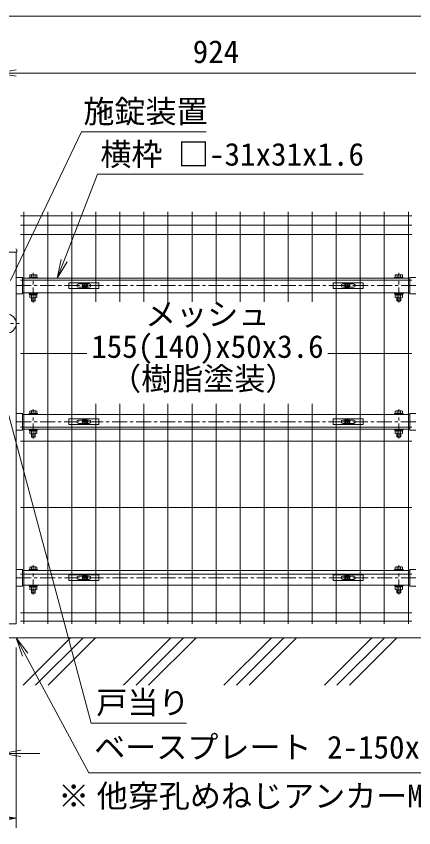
# Model space of a CAD drawing. Units: millimetres, scale not verified. Extents: x -4200 to 4200, y -2970 to 2970.
# Drawn here: x -3238 to -2399, y -157 to 1558 of the extents above; entities that cross this region are included whole.
import ezdxf
from ezdxf.enums import TextEntityAlignment as Align

# ---------------------------------------------------------------- set-up
doc = ezdxf.new("R2010")
doc.units = ezdxf.units.MM
doc.header["$LTSCALE"] = 20
doc.linetypes.add('USER1', pattern=[50.8, 31.75, -6.35, 6.35, -6.35])
for name, color, linetype, lineweight in [('0-0_D-STR-TXT', 7, 'Continuous', 9), ('0-1_D-STR3', 3, 'Continuous', 13), ('0-2_D-BMK', 2, 'USER1', 13), ('0-3_D-STR1', 1, 'Continuous', 18), ('0-4_D-STR-DIM', 7, 'Continuous', 9), ('0-5_0', 7, 'Continuous', 9), ('0-6_Defpoints', 6, 'Continuous', 18), ('0-7_D-STR2', 7, 'Continuous', 9), ('0-A_D-DCR-HCH', 7, 'Continuous', 9), ('0-B_D-BGD', 7, 'Continuous', 9)]:
    doc.layers.add(name, color=color, linetype=linetype, lineweight=lineweight)
doc.styles.add('ＭＳ ゴシック', font='')
doc.styles.get('ＭＳ ゴシック').set_extended_font_data('MS Gothic')

# ---------------------------------------------------------------- blocks, each defined once
blk = doc.blocks.new('_Open')
at = {"layer": '0-5_0'}
blk.add_line((-20, 3.33), (0, 0), dxfattribs=at)
blk.add_lwpolyline([(-20, -3.33), (0, 0), (-20, 0)], dxfattribs=at)
blk = doc.blocks.new('U59')
at = {"layer": '0-1_D-STR3'}
for p, q in [((1540, 15227), (1540, 15195)), ((1540, 15227), (1900, 15227)), ((1540, 15195), (1900, 15195)), ((1570, 15227), (1570, 15336)), ((1870, 15227), (1570, 15227)), ((1832.5, 15347.1), (1607.5, 15347.1)), ((1645, 15227), (1645, 15336)), ((1795, 15227), (1795, 15336)), ((1870, 15227), (1870, 15336)), ((1900, 15227), (1900, 15195)), ((16980, 15227), (16980, 15195)), ((17340, 15227), (16980, 15227)), ((17340, 15195), (16980, 15195)), ((17009.9, 15227), (17009.9, 15336)), ((17009.9, 15227), (17310, 15227)), ((17047.4, 15347.1), (17272.5, 15347.1)), ((17085, 15227), (17085, 15336)), ((17235, 15227), (17235, 15336)), ((17310, 15227), (17310, 15336)), ((17340, 15227), (17340, 15195)), ((1540, 14575), (1540, 14543)), ((1540, 14575), (1900, 14575)), ((1540, 14543), (1900, 14543)), ((1570, 14503), (1570, 14384)), ((1645, 14503), (1645, 14384)), ((1727.5, 14503), (1704.4, 14543)), ((1741.4, 14503), (1718.3, 14543)), ((1795, 14503), (1795, 14384)), ((1870, 14503), (1870, 14384)), ((1900, 14575), (1900, 14543)), ((16980, 14575), (16980, 14543)), ((17340, 14575), (16980, 14575)), ((17340, 14543), (16980, 14543)), ((17009.9, 14503), (17009.9, 14384)), ((17085, 14503), (17085, 14384)), ((17138.6, 14503), (17161.7, 14543)), ((17152.5, 14503), (17175.6, 14543)), ((17235, 14503), (17235, 14384)), ((17310, 14503), (17310, 14384)), ((17340, 14575), (17340, 14543)), ((1607.5, 14373), (1832.5, 14373)), ((1640, 14247), (1640, 14373)), ((1640, 14247), (1660, 14227)), ((1640, 14247), (1800, 14247)), ((1660, 14227), (1660, 14373)), ((1780, 14227), (1660, 14227)), ((1780, 14227), (1780, 14373)), ((1780, 14227), (1800, 14247)), ((1800, 14247), (1800, 14373)), ((17272.5, 14373), (17047.4, 14373)), ((17080, 14247), (17080, 14373)), ((17100, 14227), (17080, 14247)), ((17240, 14247), (17080, 14247)), ((17100, 14227), (17100, 14373)), ((17100, 14227), (17220, 14227)), ((17220, 14227), (17220, 14373)), ((17240, 14247), (17220, 14227)), ((17240, 14247), (17240, 14373)), ((1540, 9477), (1540, 9445)), ((1540, 9477), (1900, 9477)), ((1540, 9445), (1900, 9445)), ((1570, 9477), (1570, 9586)), ((1870.1, 9477), (1570, 9477)), ((1832.5, 9597.1), (1607.5, 9597.1)), ((1645, 9477), (1645, 9586)), ((1795, 9477), (1795, 9586)), ((1870.1, 9477), (1870.1, 9586)), ((1900, 9477), (1900, 9445)), ((16980, 9477), (16980, 9445)), ((17340, 9477), (16980, 9477)), ((17340, 9445), (16980, 9445)), ((17010, 9477), (17010, 9586)), ((17010, 9477), (17310, 9477)), ((17047.5, 9597.1), (17272.5, 9597.1)), ((17085, 9477), (17085, 9586)), ((17235, 9477), (17235, 9586)), ((17310, 9477), (17310, 9586)), ((17340, 9477), (17340, 9445)), ((1540, 8825), (1540, 8793)), ((1540, 8825), (1900, 8825)), ((1540, 8793), (1900, 8793)), ((1570, 8753), (1570, 8634)), ((1607.5, 8623), (1832.5, 8623)), ((1640, 8497), (1640, 8623)), ((1645, 8753), (1645, 8634)), ((1660, 8477), (1660, 8623)), ((1727.5, 8753), (1704.4, 8793)), ((1741.4, 8753), (1718.3, 8793)), ((1780, 8477), (1780, 8623)), ((1795, 8753), (1795, 8634)), ((1800, 8497), (1800, 8623)), ((1870.1, 8753), (1870.1, 8634)), ((1900, 8825), (1900, 8793)), ((16980, 8825), (16980, 8793)), ((17340, 8825), (16980, 8825)), ((17340, 8793), (16980, 8793)), ((17010, 8753), (17010, 8634)), ((17272.5, 8623), (17047.5, 8623)), ((17080, 8497), (17080, 8623)), ((17085, 8753), (17085, 8634)), ((17100, 8477), (17100, 8623)), ((17138.6, 8753), (17161.7, 8793)), ((17152.5, 8753), (17175.6, 8793)), ((17220, 8477), (17220, 8623)), ((17235, 8753), (17235, 8634)), ((17240, 8497), (17240, 8623)), ((17310, 8753), (17310, 8634)), ((17340, 8825), (17340, 8793)), ((1640, 8497), (1660, 8477)), ((1640, 8497), (1800, 8497)), ((1780, 8477), (1660, 8477)), ((1780, 8477), (1800, 8497)), ((17100, 8477), (17080, 8497)), ((17240, 8497), (17080, 8497)), ((17100, 8477), (17220, 8477)), ((17240, 8497), (17220, 8477)), ((1540, 2886), (1540, 2854)), ((1540, 2886), (1900, 2886)), ((1540, 2854), (1900, 2854)), ((1570, 2886), (1570, 2995)), ((1870.1, 2886), (1570, 2886)), ((1832.6, 3006.1), (1607.5, 3006.1)), ((1645, 2886), (1645, 2995)), ((1795.1, 2886), (1795.1, 2995)), ((1870.1, 2886), (1870.1, 2995)), ((1900, 2886), (1900, 2854)), ((16980, 2886), (16980, 2854)), ((17340, 2886), (16980, 2886)), ((17340, 2854), (16980, 2854)), ((17010, 2886), (17010, 2995)), ((17010, 2886), (17310, 2886)), ((17047.5, 3006.1), (17272.5, 3006.1)), ((17085, 2886), (17085, 2995)), ((17235, 2886), (17235, 2995)), ((17310, 2886), (17310, 2995)), ((17340, 2886), (17340, 2854)), ((1540, 2234), (1540, 2202)), ((1540, 2234), (1900, 2234)), ((1540, 2202), (1900, 2202)), ((1570, 2162), (1570, 2043)), ((1645, 2162), (1645, 2043)), ((1727.5, 2162), (1704.5, 2202)), ((1741.4, 2162), (1718.3, 2202)), ((1795.1, 2162), (1795.1, 2043)), ((1870.1, 2162), (1870.1, 2043)), ((1900, 2234), (1900, 2202)), ((16980, 2234), (16980, 2202)), ((17340, 2234), (16980, 2234)), ((17340, 2202), (16980, 2202)), ((17010, 2162), (17010, 2043)), ((17085, 2162), (17085, 2043)), ((17138.6, 2162), (17161.7, 2202)), ((17152.5, 2162), (17175.6, 2202)), ((17235, 2162), (17235, 2043)), ((17310, 2162), (17310, 2043)), ((17340, 2234), (17340, 2202)), ((1607.5, 2032), (1832.6, 2032)), ((1640, 1906), (1640, 2032)), ((1640, 1906), (1660, 1886)), ((1640, 1906), (1800, 1906)), ((1660, 1886), (1660, 2032)), ((1780, 1886), (1660, 1886)), ((1780, 1886), (1780, 2032)), ((1780, 1886), (1800, 1906)), ((1800, 1906), (1800, 2032)), ((17272.5, 2032), (17047.5, 2032)), ((17080, 1906), (17080, 2032)), ((17100, 1886), (17080, 1906)), ((17240, 1906), (17080, 1906)), ((17100, 1886), (17100, 2032)), ((17100, 1886), (17220, 1886)), ((17220, 1886), (17220, 2032)), ((17240, 1906), (17220, 1886)), ((17240, 1906), (17240, 2032))]:
    blk.add_line(p, q, dxfattribs=at)
for points in [[(1874, 14503), (1566, 14503), (1566, 14543)], [(1874, 14503), (1874, 14543), (1566, 14543)], [(17006, 14503), (17314, 14503), (17314, 14543)], [(17006, 14503), (17006, 14543), (17314, 14543)], [(1874, 8753), (1566, 8753), (1566, 8793)], [(1874, 8753), (1874, 8793), (1566, 8793)], [(17006, 8753), (17314, 8753), (17314, 8793)], [(17006, 8753), (17006, 8793), (17314, 8793)], [(1874, 2162), (1566, 2162), (1566, 2202)], [(1874, 2162), (1874, 2202), (1566, 2202)], [(17006, 2162), (17314, 2162), (17314, 2202)], [(17006, 2162), (17006, 2202), (17314, 2202)]]:
    blk.add_lwpolyline(points, dxfattribs=at)
for centre, radius, start, end in [((1607.5, 15278), 69.1, 57.13278, 122.86722), ((1720, 15087.2), 259.8, 73.22135, 106.77865), ((1832.5, 15278), 69.1, 57.13278, 122.86722), ((17047.4, 15278), 69.1, 57.13278, 122.86722), ((17160, 15087.2), 259.8, 73.22135, 106.77865), ((17272.5, 15278), 69.1, 57.13278, 122.86722), ((1607.5, 14442.1), 69.1, 237.13278, 302.86722), ((1720, 14632.8), 259.8, 253.22135, 286.77865), ((1832.5, 14442.1), 69.1, 237.13278, 302.86722), ((17047.4, 14442.1), 69.1, 237.13278, 302.86722), ((17160, 14632.8), 259.8, 253.22135, 286.77865), ((17272.5, 14442.1), 69.1, 237.13278, 302.86722), ((600, 13280), 400, 270, 89.99983), ((1607.5, 9528), 69.1, 57.13278, 122.86722), ((1720, 9337.2), 259.8, 73.22135, 106.77865), ((1832.5, 9528), 69.1, 57.13278, 122.86722), ((17047.5, 9528), 69.1, 57.13278, 122.86722), ((17160, 9337.2), 259.8, 73.22135, 106.77865), ((17272.5, 9528), 69.1, 57.13278, 122.86722), ((1607.5, 8692.1), 69.1, 237.13278, 302.86722), ((1720, 8882.8), 259.8, 253.22135, 286.77865), ((1832.5, 8692.1), 69.1, 237.13278, 302.86722), ((17047.5, 8692.1), 69.1, 237.13278, 302.86722), ((17160, 8882.8), 259.8, 253.22135, 286.77865), ((17272.5, 8692.1), 69.1, 237.13278, 302.86722), ((1607.5, 2937), 69.1, 57.13278, 122.86722), ((1720, 2746.2), 259.8, 73.22135, 106.77865), ((1832.6, 2937), 69.1, 57.13278, 122.86722), ((17047.5, 2937), 69.1, 57.13278, 122.86722), ((17160, 2746.2), 259.8, 73.22135, 106.77865), ((17272.5, 2937), 69.1, 57.13278, 122.86722), ((1607.5, 2101.1), 69.1, 237.13278, 302.86722), ((1720, 2291.8), 259.8, 253.22135, 286.77865), ((1832.6, 2101.1), 69.1, 237.13278, 302.86722), ((17047.5, 2101.1), 69.1, 237.13278, 302.86722), ((17160, 2291.8), 259.8, 253.22135, 286.77865), ((17272.5, 2101.1), 69.1, 237.13278, 302.86722)]:
    blk.add_arc(centre, radius, start, end, dxfattribs=at)
at = {"layer": '0-2_D-BMK'}
for p, q in [((1720, 14178), (1720, 15419.8)), ((17160, 14178), (17160, 15419.8)), ((1000, 14885), (17880, 14885)), ((1000, 14885), (17880, 14885)), ((-1024.3, 13280), (1136.8, 13280)), ((1720, 8428), (1720, 9669.8)), ((17160, 8428), (17160, 9669.8)), ((17880, 9135), (1000, 9135)), ((1720, 1837), (1720, 3078.8)), ((17160, 1837), (17160, 3078.8)), ((1000, 2544), (17880, 2544))]:
    blk.add_line(p, q, dxfattribs=at)
at = {"layer": '0-3_D-STR1'}
for p, q in [((1020, 16300), (180, 16300)), ((1000, 16300), (1000, 600)), ((1020, 16392), (1020, 16300)), ((1260, 15195), (17620, 15195)), ((17620, 15235), (17620, 14535)), ((17880, 15235), (17620, 15235)), ((1000, 14535), (1260, 14535)), ((1260, 14575), (17620, 14575)), ((17880, 14535), (17620, 14535)), ((1000, 9485), (1260, 9485)), ((1260, 9485), (1260, 8785)), ((1260, 9445), (17620, 9445)), ((17620, 9485), (17620, 8785)), ((17880, 9485), (17620, 9485)), ((1000, 8785), (1260, 8785)), ((1260, 8825), (17620, 8825)), ((17880, 8785), (17620, 8785)), ((1000, 2894), (1260, 2894)), ((1260, 2894), (1260, 2194)), ((1260, 2854), (17620, 2854)), ((17620, 2894), (17620, 2194)), ((17880, 2894), (17620, 2894)), ((1000, 2194), (1260, 2194)), ((1260, 2234), (17620, 2234)), ((17880, 2194), (17620, 2194)), ((200, 600), (1000, 600))]:
    blk.add_line(p, q, dxfattribs=at)
blk.add_lwpolyline([(1000, 15235), (1260, 15235), (1260, 14535)], dxfattribs=at)
blk.add_arc((972, 16392), 48, 0, 72.84994, dxfattribs=at)
at = {"layer": '0-6_Defpoints'}
for centre in [(3900, 14885), (14980, 14885), (3900, 9135), (14980, 9135), (3900, 2544), (14980, 2544)]:
    blk.add_circle(centre, 80, dxfattribs=at)
blk = doc.blocks.new('A$C1aa64d16')
at = {"layer": '0-1_D-STR3'}
for p, q in [((-679.7, 120), (590.3, 120)), ((-679.7, -120), (-679.7, 120)), ((-274.7, 70), (-91.2, 70)), ((-37.1, 8.4), (-63, 7.9)), ((-63, 7.9), (-63, -7.9)), ((-7.9, 63), (-8.4, 37.1)), ((-7.9, 63), (7.9, 63)), ((7.9, 63), (8.4, 37.1)), ((37.1, 8.4), (63, 7.9)), ((63, 7.9), (63, -7.9)), ((91.2, 70), (185.3, 70)), ((-274.7, -70), (-91.2, -70)), ((-37.1, -8.4), (-63, -7.9)), ((-7.9, -63), (-8.4, -37.1)), ((37.1, -8.4), (63, -7.9)), ((91.2, -70), (185.3, -70))]:
    blk.add_line(p, q, dxfattribs=at)
for points in [[(-679.7, -120), (590.3, -120), (590.3, 120)], [(-7.9, -63), (7.9, -63), (8.4, -37.1)]]:
    blk.add_lwpolyline(points, dxfattribs=at)
for radius in [115, 105]:
    blk.add_circle((0, 0), radius, dxfattribs=at)
for centre, radius, start, end in [((-274.7, 0), 70, 90, 270), ((-38.1, 38.1), 29.8, 270, 0), ((38.1, 38.1), 29.8, 180, 270), ((185.3, 0), 70, 270, 90), ((-38.1, -38.1), 29.8, 0, 90), ((38.1, -38.1), 29.8, 90, 180)]:
    blk.add_arc(centre, radius, start, end, dxfattribs=at)
blk = doc.blocks.new('A$Cf29bf4b8')
at = {"layer": '0-1_D-STR3'}
for p, q in [((-590.3, 120), (679.7, 120)), ((-590.3, -120), (-590.3, 120)), ((-185.3, 70), (-91.2, 70)), ((-37.1, 8.4), (-63, 7.9)), ((-63, 7.9), (-63, -7.9)), ((-7.9, 63), (-8.4, 37.1)), ((-7.9, 63), (7.9, 63)), ((7.9, 63), (8.4, 37.1)), ((37.1, 8.4), (63, 7.9)), ((63, 7.9), (63, -7.9)), ((91.2, 70), (274.7, 70)), ((-185.3, -70), (-91.2, -70)), ((-37.1, -8.4), (-63, -7.9)), ((-7.9, -63), (-8.4, -37.1)), ((37.1, -8.4), (63, -7.9)), ((91.2, -70), (274.7, -70))]:
    blk.add_line(p, q, dxfattribs=at)
for points in [[(-590.3, -120), (679.7, -120), (679.7, 120)], [(-7.9, -63), (7.9, -63), (8.4, -37.1)]]:
    blk.add_lwpolyline(points, dxfattribs=at)
for radius in [115, 105]:
    blk.add_circle((0, 0), radius, dxfattribs=at)
for centre, radius, start, end in [((-185.3, 0), 70, 90, 270), ((-38.1, 38.1), 29.8, 270, 0), ((38.1, 38.1), 29.8, 180, 270), ((274.7, 0), 70, 270, 90), ((-38.1, -38.1), 29.8, 0, 90), ((38.1, -38.1), 29.8, 90, 180)]:
    blk.add_arc(centre, radius, start, end, dxfattribs=at)
blk = doc.blocks.new('MLeader2')
at = {"layer": '0-0_D-STR-TXT'}
blk.add_line((-3225.4, 205.86), (-3238.5, 244.24), dxfattribs=at)
for points in [[(-3213.66, 212.18), (-3238.5, 244.24), (-3219.53, 209.02)], [(-3219.53, 209.02), (-3085.2, -40.37), (-2310.37, -40.37), (-2262.29, -40.37)]]:
    blk.add_lwpolyline(points, dxfattribs=at)

msp = doc.modelspace()

# ---------------------------------------------------------------- linework, layer by layer
at = {"layer": '0-0_D-STR-TXT'}
for points in [[(-2837.23, 1313.63), (-3100.55, 1313.63), (-3250.63, 999.33)], [(-2505.6, 1224.07), (-3067.12, 1224.07), (-3137.42, 1041.32)], [(-2879.15, 64.41), (-3080.21, 64.41), (-3256.64, 724.59)]]:
    msp.add_lwpolyline(points, dxfattribs=at)
at = {"layer": '0-4_D-STR-DIM'}
for p, q in [((-2323.5, 1557.61), (-3273.5, 1557.61)), ((-3238.5, 1437.61), (-2394.5, 1437.61)), ((-3238.5, 1437.61), (-3198.5, 1437.61)), ((-2394.5, 1437.61), (-2434.5, 1437.61)), ((-3238.5, 224.24), (-3238.5, -156.77)), ((-3228.5, 0.41), (-3188.5, 0.41))]:
    msp.add_line(p, q, dxfattribs=at)
at = {"layer": '0-7_D-STR2'}
for p, q in [((-3229.66, 1135.81), (-2403.34, 1135.81)), ((-3222.66, 1144.24), (-3222.66, 274.24)), ((-3171.89, 1144.24), (-3171.89, 274.24)), ((-3121.12, 1144.24), (-3121.12, 274.24)), ((-3070.35, 1144.24), (-3070.35, 954.33)), ((-3019.58, 1144.24), (-3019.58, 954.33)), ((-2968.81, 1144.24), (-2968.81, 954.33)), ((-2918.04, 1144.24), (-2918.04, 954.33)), ((-2867.27, 1144.24), (-2867.27, 954.33)), ((-2816.5, 1144.24), (-2816.5, 954.33)), ((-2765.73, 1144.24), (-2765.73, 954.33)), ((-2714.96, 1144.24), (-2714.96, 954.33)), ((-2664.19, 1144.24), (-2664.19, 954.33)), ((-2613.42, 1144.24), (-2613.42, 954.33)), ((-2562.65, 1144.24), (-2562.65, 274.24)), ((-2511.88, 1144.24), (-2511.88, 274.24)), ((-2461.11, 1144.24), (-2461.11, 274.24)), ((-2410.34, 1144.24), (-2410.34, 274.24)), ((-3229.66, 1116.24), (-2403.34, 1116.24)), ((-3229.66, 1096.66), (-2403.34, 1096.66)), ((-3229.66, 1000.24), (-2403.34, 1000.24)), ((-3229.66, 844.99), (-3089.67, 844.99)), ((-2580.42, 844.99), (-2403.34, 844.99)), ((-3070.35, 739), (-3070.35, 274.24)), ((-3019.58, 739), (-3019.58, 274.24)), ((-2968.81, 739), (-2968.81, 274.24)), ((-2918.04, 739), (-2918.04, 274.24)), ((-2867.27, 739), (-2867.27, 274.24)), ((-2816.5, 739), (-2816.5, 274.24)), ((-2765.73, 739), (-2765.73, 274.24)), ((-2714.96, 739), (-2714.96, 274.24)), ((-2664.19, 739), (-2664.19, 274.24)), ((-2613.42, 739), (-2613.42, 274.24)), ((-3229.66, 689.74), (-2403.34, 689.74)), ((-3229.66, 659.74), (-2403.34, 659.74)), ((-3229.66, 519.49), (-2403.34, 519.49)), ((-3229.66, 379.24), (-2403.34, 379.24)), ((-3229.66, 297.24), (-2403.34, 297.24)), ((-3229.66, 279.64), (-2403.34, 279.64))]:
    msp.add_line(p, q, dxfattribs=at)
at = {"layer": '0-A_D-DCR-HCH'}
for p, q in [((-3223.98, 144.24), (-3123.98, 244.24)), ((-3197.46, 144.24), (-3097.46, 244.24)), ((-3170.95, 144.24), (-3070.95, 244.24)), ((-3011.85, 144.24), (-2911.85, 244.24)), ((-2985.33, 144.24), (-2885.33, 244.24)), ((-2958.81, 144.24), (-2858.81, 244.24)), ((-2799.72, 144.24), (-2699.72, 244.24)), ((-2773.2, 144.24), (-2673.2, 244.24)), ((-2746.68, 144.24), (-2646.68, 244.24)), ((-2587.58, 144.24), (-2487.58, 244.24)), ((-2561.07, 144.24), (-2461.07, 244.24)), ((-2534.55, 144.24), (-2434.55, 244.24))]:
    msp.add_line(p, q, dxfattribs=at)
at = {"layer": '0-B_D-BGD'}
msp.add_line((-3695.87, 244.24), (-1901.13, 244.24), dxfattribs=at)

# ---------------------------------------------------------------- block references
at = {"layer": '0-0_D-STR-TXT', "xscale": 2, "yscale": 2, "rotation": 248.95859}
msp.add_blockref('_Open', (-3151.79, 1003.99), dxfattribs=at)
at = {"layer": '0-0_D-STR-TXT'}
msp.add_blockref('MLeader2', (0, 0), dxfattribs=at)
at = {"layer": '0-4_D-STR-DIM', "xscale": 2, "yscale": 2, "rotation": 180}
for p in [(-3278.5, 1437.61), (-3278.5, 1437.61), (-3268.5, 0.41)]:
    msp.add_blockref('_Open', p, dxfattribs=at)
at = {"layer": '0-4_D-STR-DIM'}
for name, p, xscale, yscale in [('U59', (-3288.5, 244.24), 0.05, 0.05), ('A$C1aa64d16', (-3093.5, 988.49), 0.05, 0.05), ('A$Cf29bf4b8', (-2539.5, 988.49), 0.05, 0.05), ('A$C1aa64d16', (-3093.5, 700.99), 0.05, 0.05), ('A$Cf29bf4b8', (-2539.5, 700.99), 0.05, 0.05), ('A$C1aa64d16', (-3093.5, 371.44), 0.05, 0.05), ('A$Cf29bf4b8', (-2539.5, 371.44), 0.05, 0.05), ('_Open', (-3238.5, -136.77), 2, 2)]:
    msp.add_blockref(name, p, dxfattribs=dict(at, xscale=xscale, yscale=yscale))

# ---------------------------------------------------------------- texts
at = {"layer": '0-0_D-STR-TXT', "style": 'ＭＳ ゴシック'}
for s, p in [('施錠装置', (-3096.64, 1318.02)), ('横枠 □-31x31x1.6', (-3060.77, 1227.53)), ('メッシュ', (-2966.35, 889.96)), ('155(140)x50x3.6', (-3080.05, 821.47)), ('（樹脂塗装）', (-3040.21, 753.56)), ('戸当り', (-3069.52, 69.5)), ('ベースプレート 2-150x65x6', (-3073.87, -24.97)), ('※', (-3150.01, -127.92)), ('他穿孔めねじアンカーM12', (-3068.54, -127.99))]:
    msp.add_text(s, height=48.09, dxfattribs=at).set_placement(p, align=Align.BOTTOM_LEFT)
at = {"layer": '0-4_D-STR-DIM', "style": 'ＭＳ ゴシック'}
msp.add_text('924', height=48.09, dxfattribs=at).set_placement((-2865.75, 1444.36), align=Align.BOTTOM_LEFT)

doc.saveas('drawing.dxf')
